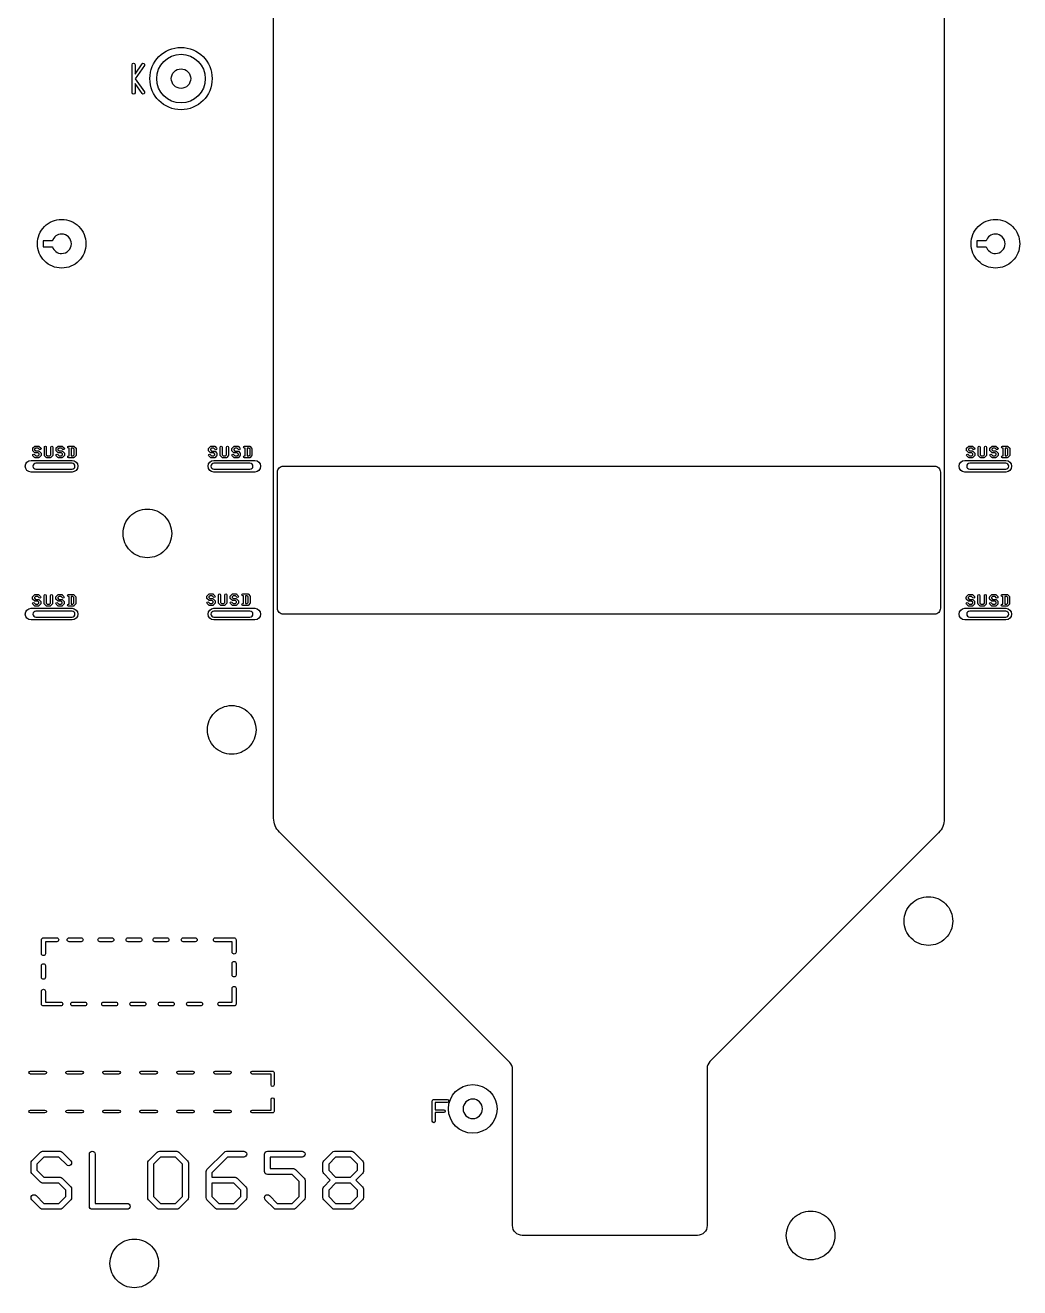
# Model space of a CAD drawing. Extents: x 2864 to 3941, y 2420 to 3182.
# Drawn here: x 3082.2 to 3133.3, y 2773.6 to 2838.5 of the extents above; entities that cross this region are included whole.
import ezdxf

# ---------------------------------------------------------------- set-up
doc = ezdxf.new("R2010")
doc.units = 0
doc.layers.add('susd-t_layer2', color=6, linetype='Continuous')
doc.layers.add('ttr1_panel_layer3', color=7, linetype='Continuous')

msp = doc.modelspace()

# ---------------------------------------------------------------- linework, layer by layer
at = {"layer": 'susd-t_layer2', "linetype": 'Continuous'}
msp.add_lwpolyline([(3095.12414, 2808.52681), (3095.12414, 2815.5268, -0.41422), (3095.42412, 2815.82677), (3128.89827, 2815.82677, -0.414221), (3129.19824, 2815.5268), (3129.19824, 2808.52681, -0.414221), (3128.89827, 2808.22684), (3095.42412, 2808.22684, -0.41422)], format="xyb", close=True, dxfattribs=at)
at = {"layer": 'ttr1_panel_layer3'}
for p, q in [((3084.47026, 2816.26367), (3084.38748, 2816.26367)), ((3093.50978, 2816.25847), (3093.427, 2816.25847)), ((3132.47026, 2816.26367), (3132.38748, 2816.26367)), ((3084.45916, 2808.63883), (3084.37638, 2808.63883)), ((3093.42117, 2808.67379), (3093.33839, 2808.67379)), ((3132.45916, 2808.63883), (3132.37638, 2808.63883))]:
    msp.add_line(p, q, dxfattribs=at)
at = {"layer": 'ttr1_panel_layer3', "linetype": 'Continuous'}
for points in [[(3094.92399, 2797.73867), (3094.92399, 2867.99786, -0.198849), (3095.21685, 2868.70474), (3105.97223, 2879.46012, 0.198916), (3106.26509, 2880.16726), (3106.26509, 2894.68031, -0.414068), (3106.76522, 2895.18018), (3117.56022, 2895.18018, -0.414218), (3118.06009, 2894.68031), (3118.06009, 2880.16726, 0.198916), (3118.35295, 2879.46012), (3129.10528, 2868.70779, -0.198916), (3129.39814, 2868.00066), (3129.39814, 2797.70082, -0.198917), (3129.10528, 2796.99369), (3117.35103, 2785.23943, 0.198625), (3117.20487, 2784.88627), (3117.20487, 2776.80551, -0.414364), (3116.70474, 2776.30539), (3107.70476, 2776.30539, -0.414217), (3107.20489, 2776.80551), (3107.20489, 2784.83648, 0.198853), (3107.05843, 2785.18996), (3095.21685, 2797.03153, -0.198917)], [(3089.66107, 2835.74278, -0.414217), (3090.16107, 2836.24278, -0.414217), (3090.66107, 2835.74278, -0.414217), (3090.16107, 2835.24278, -0.414217)], [(3082.77663, 2827.25683, -0.414215), (3084.02663, 2828.50683, -0.414215), (3085.27663, 2827.25683, -0.414215), (3084.02663, 2826.00683, -0.414215)], [(3130.77663, 2827.25683, -0.414215), (3132.02663, 2828.50683, -0.414215), (3133.27663, 2827.25683, -0.414215), (3132.02663, 2826.00683, -0.414215)], [(3083.07549, 2827.10683), (3083.54966, 2827.10683, 0.327544), (3084.02663, 2826.75683, 0.414217), (3084.52663, 2827.25683, 0.414217), (3084.02663, 2827.75683, 0.327542), (3083.54966, 2827.40683), (3083.07549, 2827.40683)], [(3131.07549, 2827.10683), (3131.54966, 2827.10683, 0.327544), (3132.02663, 2826.75683, 0.414217), (3132.52663, 2827.25683, 0.414217), (3132.02663, 2827.75683, 0.327542), (3131.54966, 2827.40683), (3131.07549, 2827.40683)], [(3082.53748, 2816.6448), (3082.53748, 2816.72758, -0.200121), (3082.55228, 2816.76309), (3082.63475, 2816.84556, -0.200121), (3082.67026, 2816.86036), (3082.83582, 2816.86036, -0.200121), (3082.87133, 2816.84556), (3082.95396, 2816.76294, -1), (3082.88325, 2816.69223), (3082.81511, 2816.76036), (3082.69097, 2816.76036), (3082.63748, 2816.70687), (3082.63748, 2816.66551), (3082.69097, 2816.61202), (3082.83582, 2816.61202, -0.200121), (3082.87133, 2816.59722), (3082.9538, 2816.51475, -0.200121), (3082.9686, 2816.47924), (3082.9686, 2816.39645, -0.200121), (3082.9538, 2816.36094), (3082.87133, 2816.27847, -0.200121), (3082.83582, 2816.26367), (3082.67026, 2816.26367, -0.200121), (3082.63475, 2816.27847), (3082.55212, 2816.3611, -1), (3082.62283, 2816.43181), (3082.69097, 2816.36367), (3082.81511, 2816.36367), (3082.8686, 2816.41716), (3082.8686, 2816.45853), (3082.81511, 2816.51202), (3082.67026, 2816.51202, -0.200121), (3082.63475, 2816.52682), (3082.55228, 2816.60929, -0.200121)], [(3083.13748, 2816.39645), (3083.13748, 2816.81036, -1), (3083.23748, 2816.81036), (3083.23748, 2816.41716), (3083.29097, 2816.36367), (3083.41511, 2816.36367), (3083.4686, 2816.41716), (3083.4686, 2816.81036, -1), (3083.5686, 2816.81036), (3083.5686, 2816.39645, -0.200121), (3083.5538, 2816.36094), (3083.47133, 2816.27847, -0.200121), (3083.43582, 2816.26367), (3083.27026, 2816.26367, -0.200121), (3083.23475, 2816.27847), (3083.15228, 2816.36094, -0.200121)], [(3083.73748, 2816.6448), (3083.73748, 2816.72758, -0.200121), (3083.75228, 2816.76309), (3083.83475, 2816.84556, -0.200121), (3083.87026, 2816.86036), (3084.03582, 2816.86036, -0.200121), (3084.07133, 2816.84556), (3084.15396, 2816.76294, -1), (3084.08325, 2816.69223), (3084.01511, 2816.76036), (3083.89097, 2816.76036), (3083.83748, 2816.70687), (3083.83748, 2816.66551), (3083.89097, 2816.61202), (3084.03582, 2816.61202, -0.200121), (3084.07133, 2816.59722), (3084.1538, 2816.51475, -0.200121), (3084.1686, 2816.47924), (3084.1686, 2816.39645, -0.200121), (3084.1538, 2816.36094), (3084.07133, 2816.27847, -0.200121), (3084.03582, 2816.26367), (3083.87026, 2816.26367, -0.200121), (3083.83475, 2816.27847), (3083.75212, 2816.3611, -1), (3083.82283, 2816.43181), (3083.89097, 2816.36367), (3084.01511, 2816.36367), (3084.0686, 2816.41716), (3084.0686, 2816.45853), (3084.01511, 2816.51202), (3083.87026, 2816.51202, -0.200121), (3083.83475, 2816.52682), (3083.75228, 2816.60929, -0.200121)], [(3091.577, 2816.63959), (3091.577, 2816.72237, -0.200121), (3091.5918, 2816.75788), (3091.67427, 2816.84035, -0.200121), (3091.70978, 2816.85515), (3091.87534, 2816.85515, -0.200121), (3091.91085, 2816.84035), (3091.99348, 2816.75773, -1), (3091.92277, 2816.68702), (3091.85463, 2816.75515), (3091.73049, 2816.75515), (3091.677, 2816.70166), (3091.677, 2816.6603), (3091.73049, 2816.60681), (3091.87534, 2816.60681, -0.200121), (3091.91085, 2816.59201), (3091.99332, 2816.50954, -0.200121), (3092.00812, 2816.47403), (3092.00812, 2816.39125, -0.200121), (3091.99332, 2816.35574), (3091.91085, 2816.27327, -0.200121), (3091.87534, 2816.25847), (3091.70978, 2816.25847, -0.200121), (3091.67427, 2816.27327), (3091.59164, 2816.35589, -1), (3091.66235, 2816.4266), (3091.73049, 2816.35847), (3091.85463, 2816.35847), (3091.90812, 2816.41196), (3091.90812, 2816.45332), (3091.85463, 2816.50681), (3091.70978, 2816.50681, -0.200121), (3091.67427, 2816.52161), (3091.5918, 2816.60408, -0.200121)], [(3092.177, 2816.39125), (3092.177, 2816.80515, -1), (3092.277, 2816.80515), (3092.277, 2816.41196), (3092.33049, 2816.35847), (3092.45463, 2816.35847), (3092.50812, 2816.41196), (3092.50812, 2816.80515, -1), (3092.60812, 2816.80515), (3092.60812, 2816.39125, -0.200121), (3092.59332, 2816.35574), (3092.51085, 2816.27327, -0.200121), (3092.47534, 2816.25847), (3092.30978, 2816.25847, -0.200121), (3092.27427, 2816.27327), (3092.1918, 2816.35574, -0.200121)], [(3092.777, 2816.63959), (3092.777, 2816.72237, -0.200121), (3092.7918, 2816.75788), (3092.87427, 2816.84035, -0.200121), (3092.90978, 2816.85515), (3093.07534, 2816.85515, -0.200121), (3093.11085, 2816.84035), (3093.19348, 2816.75773, -1), (3093.12277, 2816.68702), (3093.05463, 2816.75515), (3092.93049, 2816.75515), (3092.877, 2816.70166), (3092.877, 2816.6603), (3092.93049, 2816.60681), (3093.07534, 2816.60681, -0.200121), (3093.11085, 2816.59201), (3093.19332, 2816.50954, -0.200121), (3093.20812, 2816.47403), (3093.20812, 2816.39125, -0.200121), (3093.19332, 2816.35574), (3093.11085, 2816.27327, -0.200121), (3093.07534, 2816.25847), (3092.90978, 2816.25847, -0.200121), (3092.87427, 2816.27327), (3092.79164, 2816.35589, -1), (3092.86235, 2816.4266), (3092.93049, 2816.35847), (3093.05463, 2816.35847), (3093.10812, 2816.41196), (3093.10812, 2816.45332), (3093.05463, 2816.50681), (3092.90978, 2816.50681, -0.200121), (3092.87427, 2816.52161), (3092.7918, 2816.60408, -0.200121)], [(3130.53748, 2816.6448), (3130.53748, 2816.72758, -0.200121), (3130.55228, 2816.76309), (3130.63475, 2816.84556, -0.200121), (3130.67026, 2816.86036), (3130.83582, 2816.86036, -0.200121), (3130.87133, 2816.84556), (3130.95396, 2816.76294, -1), (3130.88325, 2816.69223), (3130.81511, 2816.76036), (3130.69097, 2816.76036), (3130.63748, 2816.70687), (3130.63748, 2816.66551), (3130.69097, 2816.61202), (3130.83582, 2816.61202, -0.200121), (3130.87133, 2816.59722), (3130.9538, 2816.51475, -0.200121), (3130.9686, 2816.47924), (3130.9686, 2816.39645, -0.200121), (3130.9538, 2816.36094), (3130.87133, 2816.27847, -0.200121), (3130.83582, 2816.26367), (3130.67026, 2816.26367, -0.200121), (3130.63475, 2816.27847), (3130.55212, 2816.3611, -1), (3130.62283, 2816.43181), (3130.69097, 2816.36367), (3130.81511, 2816.36367), (3130.8686, 2816.41716), (3130.8686, 2816.45853), (3130.81511, 2816.51202), (3130.67026, 2816.51202, -0.200121), (3130.63475, 2816.52682), (3130.55228, 2816.60929, -0.200121)], [(3131.13748, 2816.39645), (3131.13748, 2816.81036, -1), (3131.23748, 2816.81036), (3131.23748, 2816.41716), (3131.29097, 2816.36367), (3131.41511, 2816.36367), (3131.4686, 2816.41716), (3131.4686, 2816.81036, -1), (3131.5686, 2816.81036), (3131.5686, 2816.39645, -0.200121), (3131.5538, 2816.36094), (3131.47133, 2816.27847, -0.200121), (3131.43582, 2816.26367), (3131.27026, 2816.26367, -0.200121), (3131.23475, 2816.27847), (3131.15228, 2816.36094, -0.200121)], [(3131.73748, 2816.6448), (3131.73748, 2816.72758, -0.200121), (3131.75228, 2816.76309), (3131.83475, 2816.84556, -0.200121), (3131.87026, 2816.86036), (3132.03582, 2816.86036, -0.200121), (3132.07133, 2816.84556), (3132.15396, 2816.76294, -1), (3132.08325, 2816.69223), (3132.01511, 2816.76036), (3131.89097, 2816.76036), (3131.83748, 2816.70687), (3131.83748, 2816.66551), (3131.89097, 2816.61202), (3132.03582, 2816.61202, -0.200121), (3132.07133, 2816.59722), (3132.1538, 2816.51475, -0.200121), (3132.1686, 2816.47924), (3132.1686, 2816.39645, -0.200121), (3132.1538, 2816.36094), (3132.07133, 2816.27847, -0.200121), (3132.03582, 2816.26367), (3131.87026, 2816.26367, -0.200121), (3131.83475, 2816.27847), (3131.75212, 2816.3611, -1), (3131.82283, 2816.43181), (3131.89097, 2816.36367), (3132.01511, 2816.36367), (3132.0686, 2816.41716), (3132.0686, 2816.45853), (3132.01511, 2816.51202), (3131.87026, 2816.51202, -0.200121), (3131.83475, 2816.52682), (3131.75228, 2816.60929, -0.200121)], [(3082.45421, 2815.52677, -1), (3082.45421, 2816.12677), (3084.5595, 2816.12677, -1), (3084.5595, 2815.52677)], [(3082.70204, 2815.67677), (3084.5595, 2815.67677, 1), (3084.5595, 2815.97677), (3082.70204, 2815.97677, 1)], [(3091.85001, 2815.52677, -1), (3091.85001, 2816.12677), (3093.9553, 2816.12677, -1), (3093.9553, 2815.52677)], [(3091.85001, 2815.67677), (3093.70747, 2815.67677, 1), (3093.70747, 2815.97677), (3091.85001, 2815.97677, 1)], [(3130.45421, 2815.52677, -1), (3130.45421, 2816.12677), (3132.5595, 2816.12677, -1), (3132.5595, 2815.52677)], [(3130.70204, 2815.67677), (3132.5595, 2815.67677, 1), (3132.5595, 2815.97677), (3130.70204, 2815.97677, 1)], [(3087.18199, 2812.37282, -0.414215), (3088.43199, 2813.62282, -0.414215), (3089.68199, 2812.37282, -0.414215), (3088.43199, 2811.12282, -0.414215)], [(3082.52638, 2809.01996), (3082.52638, 2809.10274, -0.200121), (3082.54118, 2809.13825), (3082.62365, 2809.22072, -0.200121), (3082.65916, 2809.23552), (3082.82472, 2809.23552, -0.200121), (3082.86023, 2809.22072), (3082.94286, 2809.1381, -1), (3082.87215, 2809.06739), (3082.80401, 2809.13552), (3082.67987, 2809.13552), (3082.62638, 2809.08203), (3082.62638, 2809.04067), (3082.67987, 2808.98718), (3082.82472, 2808.98718, -0.200121), (3082.86023, 2808.97238), (3082.9427, 2808.88991, -0.200121), (3082.9575, 2808.8544), (3082.9575, 2808.77161, -0.200121), (3082.9427, 2808.7361), (3082.86023, 2808.65363, -0.200121), (3082.82472, 2808.63883), (3082.65916, 2808.63883, -0.200121), (3082.62365, 2808.65363), (3082.54102, 2808.73626, -1), (3082.61173, 2808.80697), (3082.67987, 2808.73883), (3082.80401, 2808.73883), (3082.8575, 2808.79232), (3082.8575, 2808.83369), (3082.80401, 2808.88718), (3082.65916, 2808.88718, -0.200121), (3082.62365, 2808.90198), (3082.54118, 2808.98445, -0.200121)], [(3083.12638, 2808.77161), (3083.12638, 2809.18552, -1), (3083.22638, 2809.18552), (3083.22638, 2808.79232), (3083.27987, 2808.73883), (3083.40401, 2808.73883), (3083.4575, 2808.79232), (3083.4575, 2809.18552, -1), (3083.5575, 2809.18552), (3083.5575, 2808.77161, -0.200121), (3083.5427, 2808.7361), (3083.46023, 2808.65363, -0.200121), (3083.42472, 2808.63883), (3083.25916, 2808.63883, -0.200121), (3083.22365, 2808.65363), (3083.14118, 2808.7361, -0.200121)], [(3083.72638, 2809.01996), (3083.72638, 2809.10274, -0.200121), (3083.74118, 2809.13825), (3083.82365, 2809.22072, -0.200121), (3083.85916, 2809.23552), (3084.02472, 2809.23552, -0.200121), (3084.06023, 2809.22072), (3084.14286, 2809.1381, -1), (3084.07215, 2809.06739), (3084.00401, 2809.13552), (3083.87987, 2809.13552), (3083.82638, 2809.08203), (3083.82638, 2809.04067), (3083.87987, 2808.98718), (3084.02472, 2808.98718, -0.200121), (3084.06023, 2808.97238), (3084.1427, 2808.88991, -0.200121), (3084.1575, 2808.8544), (3084.1575, 2808.77161, -0.200121), (3084.1427, 2808.7361), (3084.06023, 2808.65363, -0.200121), (3084.02472, 2808.63883), (3083.85916, 2808.63883, -0.200121), (3083.82365, 2808.65363), (3083.74102, 2808.73626, -1), (3083.81173, 2808.80697), (3083.87987, 2808.73883), (3084.00401, 2808.73883), (3084.0575, 2808.79232), (3084.0575, 2808.83369), (3084.00401, 2808.88718), (3083.85916, 2808.88718, -0.200121), (3083.82365, 2808.90198), (3083.74118, 2808.98445, -0.200121)], [(3091.48839, 2809.05491), (3091.48839, 2809.1377, -0.200121), (3091.50319, 2809.17321), (3091.58566, 2809.25568, -0.200121), (3091.62117, 2809.27048), (3091.78674, 2809.27048, -0.200121), (3091.82225, 2809.25568), (3091.90487, 2809.17305, -1), (3091.83416, 2809.10234), (3091.76603, 2809.17048), (3091.64188, 2809.17048), (3091.58839, 2809.11699), (3091.58839, 2809.07562), (3091.64188, 2809.02213), (3091.78674, 2809.02213, -0.200121), (3091.82225, 2809.00733), (3091.90472, 2808.92486, -0.200121), (3091.91952, 2808.88935), (3091.91952, 2808.80657, -0.200121), (3091.90472, 2808.77106), (3091.82225, 2808.68859, -0.200121), (3091.78674, 2808.67379), (3091.62117, 2808.67379, -0.200121), (3091.58566, 2808.68859), (3091.50304, 2808.77121, -1), (3091.57375, 2808.84192), (3091.64188, 2808.77379), (3091.76603, 2808.77379), (3091.81952, 2808.82728), (3091.81952, 2808.86864), (3091.76603, 2808.92213), (3091.62117, 2808.92213, -0.200121), (3091.58566, 2808.93693), (3091.50319, 2809.0194, -0.200121)], [(3092.08839, 2808.80657), (3092.08839, 2809.22048, -1), (3092.18839, 2809.22048), (3092.18839, 2808.82728), (3092.24188, 2808.77379), (3092.36603, 2808.77379), (3092.41952, 2808.82728), (3092.41952, 2809.22048, -1), (3092.51952, 2809.22048), (3092.51952, 2808.80657, -0.200121), (3092.50472, 2808.77106), (3092.42225, 2808.68859, -0.200121), (3092.38674, 2808.67379), (3092.22117, 2808.67379, -0.200121), (3092.18566, 2808.68859), (3092.10319, 2808.77106, -0.200121)], [(3092.68839, 2809.05491), (3092.68839, 2809.1377, -0.200121), (3092.70319, 2809.17321), (3092.78566, 2809.25568, -0.200121), (3092.82117, 2809.27048), (3092.98674, 2809.27048, -0.200121), (3093.02225, 2809.25568), (3093.10487, 2809.17305, -1), (3093.03416, 2809.10234), (3092.96603, 2809.17048), (3092.84188, 2809.17048), (3092.78839, 2809.11699), (3092.78839, 2809.07562), (3092.84188, 2809.02213), (3092.98674, 2809.02213, -0.200121), (3093.02225, 2809.00733), (3093.10472, 2808.92486, -0.200121), (3093.11952, 2808.88935), (3093.11952, 2808.80657, -0.200121), (3093.10472, 2808.77106), (3093.02225, 2808.68859, -0.200121), (3092.98674, 2808.67379), (3092.82117, 2808.67379, -0.200121), (3092.78566, 2808.68859), (3092.70304, 2808.77121, -1), (3092.77375, 2808.84192), (3092.84188, 2808.77379), (3092.96603, 2808.77379), (3093.01952, 2808.82728), (3093.01952, 2808.86864), (3092.96603, 2808.92213), (3092.82117, 2808.92213, -0.200121), (3092.78566, 2808.93693), (3092.70319, 2809.0194, -0.200121)], [(3130.52638, 2809.01996), (3130.52638, 2809.10274, -0.200121), (3130.54118, 2809.13825), (3130.62365, 2809.22072, -0.200121), (3130.65916, 2809.23552), (3130.82472, 2809.23552, -0.200121), (3130.86023, 2809.22072), (3130.94286, 2809.1381, -1), (3130.87215, 2809.06739), (3130.80401, 2809.13552), (3130.67987, 2809.13552), (3130.62638, 2809.08203), (3130.62638, 2809.04067), (3130.67987, 2808.98718), (3130.82472, 2808.98718, -0.200121), (3130.86023, 2808.97238), (3130.9427, 2808.88991, -0.200121), (3130.9575, 2808.8544), (3130.9575, 2808.77161, -0.200121), (3130.9427, 2808.7361), (3130.86023, 2808.65363, -0.200121), (3130.82472, 2808.63883), (3130.65916, 2808.63883, -0.200121), (3130.62365, 2808.65363), (3130.54102, 2808.73626, -1), (3130.61173, 2808.80697), (3130.67987, 2808.73883), (3130.80401, 2808.73883), (3130.8575, 2808.79232), (3130.8575, 2808.83369), (3130.80401, 2808.88718), (3130.65916, 2808.88718, -0.200121), (3130.62365, 2808.90198), (3130.54118, 2808.98445, -0.200121)], [(3131.12638, 2808.77161), (3131.12638, 2809.18552, -1), (3131.22638, 2809.18552), (3131.22638, 2808.79232), (3131.27987, 2808.73883), (3131.40401, 2808.73883), (3131.4575, 2808.79232), (3131.4575, 2809.18552, -1), (3131.5575, 2809.18552), (3131.5575, 2808.77161, -0.200121), (3131.5427, 2808.7361), (3131.46023, 2808.65363, -0.200121), (3131.42472, 2808.63883), (3131.25916, 2808.63883, -0.200121), (3131.22365, 2808.65363), (3131.14118, 2808.7361, -0.200121)], [(3131.72638, 2809.01996), (3131.72638, 2809.10274, -0.200121), (3131.74118, 2809.13825), (3131.82365, 2809.22072, -0.200121), (3131.85916, 2809.23552), (3132.02472, 2809.23552, -0.200121), (3132.06023, 2809.22072), (3132.14286, 2809.1381, -1), (3132.07215, 2809.06739), (3132.00401, 2809.13552), (3131.87987, 2809.13552), (3131.82638, 2809.08203), (3131.82638, 2809.04067), (3131.87987, 2808.98718), (3132.02472, 2808.98718, -0.200121), (3132.06023, 2808.97238), (3132.1427, 2808.88991, -0.200121), (3132.1575, 2808.8544), (3132.1575, 2808.77161, -0.200121), (3132.1427, 2808.7361), (3132.06023, 2808.65363, -0.200121), (3132.02472, 2808.63883), (3131.85916, 2808.63883, -0.200121), (3131.82365, 2808.65363), (3131.74102, 2808.73626, -1), (3131.81173, 2808.80697), (3131.87987, 2808.73883), (3132.00401, 2808.73883), (3132.0575, 2808.79232), (3132.0575, 2808.83369), (3132.00401, 2808.88718), (3131.85916, 2808.88718, -0.200121), (3131.82365, 2808.90198), (3131.74118, 2808.98445, -0.200121)], [(3082.45421, 2807.92684, -1), (3082.45421, 2808.52684), (3084.5595, 2808.52684, -1), (3084.5595, 2807.92684)], [(3082.70204, 2808.07684), (3084.5595, 2808.07684, 1), (3084.5595, 2808.37684), (3082.70204, 2808.37684, 1)], [(3091.85001, 2807.92684, -1), (3091.85001, 2808.52684), (3093.9553, 2808.52684, -1), (3093.9553, 2807.92684)], [(3091.85001, 2808.07684), (3093.70747, 2808.07684, 1), (3093.70747, 2808.37684), (3091.85001, 2808.37684, 1)], [(3130.45421, 2807.92684, -1), (3130.45421, 2808.52684), (3132.5595, 2808.52684, -1), (3132.5595, 2807.92684)], [(3130.70204, 2808.07684), (3132.5595, 2808.07684, 1), (3132.5595, 2808.37684), (3130.70204, 2808.37684, 1)], [(3091.51817, 2802.28006, -0.414215), (3092.76817, 2803.53006, -0.414215), (3094.01817, 2802.28006, -0.414215), (3092.76817, 2801.03006, -0.414215)], [(3127.33262, 2792.45455, -0.414215), (3128.58262, 2793.70455, -0.414215), (3129.83262, 2792.45455, -0.414215), (3128.58262, 2791.20455, -0.414215)], [(3082.99036, 2790.77888), (3082.99036, 2791.49522, -0.414228), (3083.09036, 2791.59522), (3083.77843, 2791.59522, -1), (3083.77843, 2791.39522), (3083.19036, 2791.39522), (3083.19036, 2790.77888, -1)], [(3084.40859, 2791.39522, -1), (3084.40859, 2791.59522), (3085.02659, 2791.59522, -1), (3085.02659, 2791.39522)], [(3085.99087, 2791.39522, -1), (3085.99087, 2791.59522), (3086.60887, 2791.59522, -1), (3086.60887, 2791.39522)], [(3087.43797, 2791.39522, -1), (3087.43797, 2791.59522), (3088.05597, 2791.59522, -1), (3088.05597, 2791.39522)], [(3088.82269, 2791.39522, -1), (3088.82269, 2791.59522), (3089.44069, 2791.59522, -1), (3089.44069, 2791.39522)], [(3090.27669, 2791.39522, -1), (3090.27669, 2791.59522), (3090.89469, 2791.59522, -1), (3090.89469, 2791.39522)], [(3091.92479, 2791.39522, -1), (3091.92479, 2791.59522), (3092.89036, 2791.59522, -0.414228), (3092.99036, 2791.49522), (3092.99036, 2790.85972, -1), (3092.79036, 2790.85972), (3092.79036, 2791.39522)], [(3082.99036, 2789.56723), (3082.99036, 2790.16723, -1), (3083.19036, 2790.16723), (3083.19036, 2789.56723, -1)], [(3092.79036, 2789.68357), (3092.79036, 2790.28357, -1), (3092.99036, 2790.28357), (3092.99036, 2789.68357, -1)], [(3082.99036, 2788.19522), (3082.99036, 2788.85495, -1), (3083.19036, 2788.85495), (3083.19036, 2788.29522), (3083.97826, 2788.29522, -1), (3083.97826, 2788.09522), (3083.09036, 2788.09522, -0.414228)], [(3092.15792, 2788.09522, -1), (3092.15792, 2788.29522), (3092.79036, 2788.29522), (3092.79036, 2789.00046, -1), (3092.99036, 2789.00046), (3092.99036, 2788.19522, -0.414228), (3092.89036, 2788.09522)], [(3084.59558, 2788.09522, -1), (3084.59558, 2788.29522), (3085.21358, 2788.29522, -1), (3085.21358, 2788.09522)], [(3086.18659, 2788.09522, -1), (3086.18659, 2788.29522), (3086.80459, 2788.29522, -1), (3086.80459, 2788.09522)], [(3087.63638, 2788.09522, -1), (3087.63638, 2788.29522), (3088.25438, 2788.29522, -1), (3088.25438, 2788.09522)], [(3089.09493, 2788.09522, -1), (3089.09493, 2788.29522), (3089.71293, 2788.29522, -1), (3089.71293, 2788.09522)], [(3090.54893, 2788.09522, -1), (3090.54893, 2788.29522), (3091.16693, 2788.29522, -1), (3091.16693, 2788.09522)], [(3082.41963, 2784.5949, -1), (3082.41963, 2784.7449), (3083.16963, 2784.7449, -1), (3083.16963, 2784.5949)], [(3084.31963, 2784.5949, -1), (3084.31963, 2784.7449), (3085.06963, 2784.7449, -1), (3085.06963, 2784.5949)], [(3086.21963, 2784.5949, -1), (3086.21963, 2784.7449), (3086.96963, 2784.7449, -1), (3086.96963, 2784.5949)], [(3088.11963, 2784.5949, -1), (3088.11963, 2784.7449), (3088.86963, 2784.7449, -1), (3088.86963, 2784.5949)], [(3090.01963, 2784.5949, -1), (3090.01963, 2784.7449), (3090.76963, 2784.7449, -1), (3090.76963, 2784.5949)], [(3091.91963, 2784.5949, -1), (3091.91963, 2784.7449), (3092.66963, 2784.7449, -1), (3092.66963, 2784.5949)], [(3093.81963, 2784.5949, -1), (3093.81963, 2784.7449), (3094.86991, 2784.7449, -0.414526), (3094.94495, 2784.66986), (3094.94463, 2784.03374, -1), (3094.79463, 2784.03381), (3094.79491, 2784.5949)], [(3093.81963, 2782.5949, -1), (3093.81963, 2782.7449), (3094.79495, 2782.7449), (3094.79495, 2783.30708, -1), (3094.94495, 2783.30708), (3094.94495, 2782.6699, -0.414241), (3094.86995, 2782.5949)], [(3103.0766, 2782.16879), (3103.0766, 2782.69031), (3103.0766, 2783.21184, -0.414241), (3103.1516, 2783.28684), (3103.84697, 2783.28684, -1), (3103.84697, 2783.13684), (3103.2266, 2783.13684), (3103.2266, 2782.76531), (3103.67312, 2782.76531, -1), (3103.67312, 2782.61531), (3103.2266, 2782.61531), (3103.2266, 2782.16879, -1)], [(3104.65865, 2782.80735, 0.414217), (3105.15865, 2782.30735, 0.414217), (3105.65865, 2782.80735, 0.414217), (3105.15865, 2783.30735, 0.414217)], [(3082.41963, 2782.5949, -1), (3082.41963, 2782.7449), (3083.16963, 2782.7449, -1), (3083.16963, 2782.5949)], [(3084.31963, 2782.5949, -1), (3084.31963, 2782.7449), (3085.06963, 2782.7449, -1), (3085.06963, 2782.5949)], [(3086.21963, 2782.5949, -1), (3086.21963, 2782.7449), (3086.96963, 2782.7449, -1), (3086.96963, 2782.5949)], [(3088.11963, 2782.5949, -1), (3088.11963, 2782.7449), (3088.86963, 2782.7449, -1), (3088.86963, 2782.5949)], [(3090.01963, 2782.5949, -1), (3090.01963, 2782.7449), (3090.76963, 2782.7449, -1), (3090.76963, 2782.5949)], [(3091.91963, 2782.5949, -1), (3091.91963, 2782.7449), (3092.66963, 2782.7449, -1), (3092.66963, 2782.5949)], [(3082.4519, 2779.58759), (3082.4519, 2780.03461, -0.200073), (3082.4963, 2780.14114), (3082.94239, 2780.58723, -0.200073), (3083.04892, 2780.63163), (3083.94296, 2780.63163, -0.200073), (3084.04949, 2780.58723), (3084.49604, 2780.14068, -1), (3084.28391, 2779.92855), (3083.88083, 2780.33163), (3083.11105, 2780.33163), (3082.7519, 2779.97248), (3082.7519, 2779.64972), (3083.11105, 2779.29057), (3083.94296, 2779.29057, -0.200073), (3084.04949, 2779.24617), (3084.49558, 2778.80008, -0.200073), (3084.53998, 2778.69355), (3084.53998, 2778.24653, -0.200073), (3084.49558, 2778.14), (3084.04949, 2777.69391, -0.200073), (3083.94296, 2777.64951), (3083.04892, 2777.64951, -0.200073), (3082.94239, 2777.69391), (3082.49583, 2778.14047, -1), (3082.70796, 2778.3526), (3083.11105, 2777.94951), (3083.88083, 2777.94951), (3084.23998, 2778.30866), (3084.23998, 2778.63142), (3083.88083, 2778.99057), (3083.04892, 2778.99057, -0.200073), (3082.94239, 2779.03497), (3082.4963, 2779.48106, -0.200073)], [(3085.4519, 2777.79951), (3085.4519, 2780.48163, -1), (3085.7519, 2780.48163), (3085.7519, 2777.94951), (3087.38998, 2777.94951, -1), (3087.38998, 2777.64951), (3085.6019, 2777.64951, -0.414224)], [(3088.4519, 2778.24653), (3088.4519, 2780.03461, -0.200073), (3088.4963, 2780.14114), (3088.94239, 2780.58723, -0.200073), (3089.04892, 2780.63163), (3089.94296, 2780.63163, -0.200073), (3090.04949, 2780.58723), (3090.49558, 2780.14114, -0.200073), (3090.53998, 2780.03461), (3090.53998, 2778.24653, -0.200073), (3090.49558, 2778.14), (3090.04949, 2777.69391, -0.200073), (3089.94296, 2777.64951), (3089.04892, 2777.64951, -0.200073), (3088.94239, 2777.69391), (3088.4963, 2778.14, -0.200073)], [(3091.4519, 2778.24653), (3091.4519, 2779.14057), (3091.4519, 2779.58759, -0.200073), (3091.4963, 2779.69412), (3092.38941, 2780.58723, -0.200073), (3092.49594, 2780.63163), (3093.38998, 2780.63163, -1), (3093.38998, 2780.33163), (3092.55807, 2780.33163), (3091.7519, 2779.52546), (3091.7519, 2779.29057), (3092.94296, 2779.29057, -0.200073), (3093.04949, 2779.24617), (3093.49558, 2778.80008, -0.200073), (3093.53998, 2778.69355), (3093.53998, 2778.24653, -0.200073), (3093.49558, 2778.14), (3093.04949, 2777.69391, -0.200073), (3092.94296, 2777.64951), (3092.04892, 2777.64951, -0.200073), (3091.94239, 2777.69391), (3091.4963, 2778.14, -0.200073)], [(3094.4519, 2779.58759), (3094.4519, 2780.48163, -0.414224), (3094.6019, 2780.63163), (3096.38998, 2780.63163, -1), (3096.38998, 2780.33163), (3094.7519, 2780.33163), (3094.7519, 2779.73759), (3095.94296, 2779.73759, -0.200073), (3096.04949, 2779.69319), (3096.49558, 2779.2471, -0.200073), (3096.53998, 2779.14057), (3096.53998, 2778.24653, -0.200073), (3096.49558, 2778.14), (3096.04949, 2777.69391, -0.200073), (3095.94296, 2777.64951), (3095.04892, 2777.64951, -0.200073), (3094.94239, 2777.69391), (3094.49583, 2778.14047, -1), (3094.70796, 2778.3526), (3095.11105, 2777.94951), (3095.88083, 2777.94951), (3096.23998, 2778.30866), (3096.23998, 2779.07844), (3095.88083, 2779.43759), (3094.6019, 2779.43759, -0.414224)], [(3097.4519, 2778.24653), (3097.4519, 2778.69355, -0.200073), (3097.4963, 2778.80008), (3097.83679, 2779.14057), (3097.4963, 2779.48106, -0.200073), (3097.4519, 2779.58759), (3097.4519, 2780.03461, -0.200073), (3097.4963, 2780.14114), (3097.94239, 2780.58723, -0.200073), (3098.04892, 2780.63163), (3098.94296, 2780.63163, -0.200073), (3099.04949, 2780.58723), (3099.49558, 2780.14114, -0.200073), (3099.53998, 2780.03461), (3099.53998, 2779.58759, -0.200073), (3099.49558, 2779.48106), (3099.15509, 2779.14057), (3099.49558, 2778.80008, -0.200073), (3099.53998, 2778.69355), (3099.53998, 2778.24653, -0.200073), (3099.49558, 2778.14), (3099.04949, 2777.69391, -0.200073), (3098.94296, 2777.64951), (3098.04892, 2777.64951, -0.200073), (3097.94239, 2777.69391), (3097.4963, 2778.14, -0.200073)], [(3121.27523, 2776.30151, -0.414215), (3122.52523, 2777.55151, -0.414215), (3123.77523, 2776.30151, -0.414215), (3122.52523, 2775.05151, -0.414215)], [(3086.51, 2774.86543, -0.414215), (3087.76, 2776.11543, -0.414215), (3089.01, 2774.86543, -0.414215), (3087.76, 2773.61543, -0.414215)]]:
    msp.add_lwpolyline(points, format="xyb", close=True, dxfattribs=at)
for points in [[(3087.64704, 2835.0173), (3087.64704, 2836.4577, -1), (3087.79704, 2836.4577), (3087.79704, 2835.97835)], [(3087.79704, 2835.97835), (3088.15699, 2836.50028, -1), (3088.28047, 2836.41512), (3087.81315, 2835.7375), (3088.28047, 2835.05988, -1), (3088.15699, 2834.97472), (3087.79704, 2835.49664)], [(3087.79704, 2835.49664), (3087.79704, 2835.0173, -1), (3087.64704, 2835.0173)], [(3084.38748, 2816.26367, -1), (3084.38748, 2816.36367), (3084.42026, 2816.36367), (3084.42026, 2816.76036), (3084.38748, 2816.76036, -1), (3084.38748, 2816.86036), (3084.47026, 2816.86036), (3084.63582, 2816.86036, -0.200121), (3084.67133, 2816.84556), (3084.7538, 2816.76309, -0.200121), (3084.7686, 2816.72758), (3084.7686, 2816.39645, -0.200121), (3084.7538, 2816.36094), (3084.67133, 2816.27847, -0.200121), (3084.63582, 2816.26367), (3084.47026, 2816.26367)], [(3093.427, 2816.25847, -1), (3093.427, 2816.35847), (3093.45978, 2816.35847), (3093.45978, 2816.75515), (3093.427, 2816.75515, -1), (3093.427, 2816.85515), (3093.50978, 2816.85515), (3093.67534, 2816.85515, -0.200121), (3093.71085, 2816.84035), (3093.79332, 2816.75788, -0.200121), (3093.80812, 2816.72237), (3093.80812, 2816.39125, -0.200121), (3093.79332, 2816.35574), (3093.71085, 2816.27327, -0.200121), (3093.67534, 2816.25847), (3093.50978, 2816.25847)], [(3132.38748, 2816.26367, -1), (3132.38748, 2816.36367), (3132.42026, 2816.36367), (3132.42026, 2816.76036), (3132.38748, 2816.76036, -1), (3132.38748, 2816.86036), (3132.47026, 2816.86036), (3132.63582, 2816.86036, -0.200121), (3132.67133, 2816.84556), (3132.7538, 2816.76309, -0.200121), (3132.7686, 2816.72758), (3132.7686, 2816.39645, -0.200121), (3132.7538, 2816.36094), (3132.67133, 2816.27847, -0.200121), (3132.63582, 2816.26367), (3132.47026, 2816.26367)], [(3084.37638, 2808.63883, -1), (3084.37638, 2808.73883), (3084.40916, 2808.73883), (3084.40916, 2809.13552), (3084.37638, 2809.13552, -1), (3084.37638, 2809.23552), (3084.45916, 2809.23552), (3084.62472, 2809.23552, -0.200121), (3084.66023, 2809.22072), (3084.7427, 2809.13825, -0.200121), (3084.7575, 2809.10274), (3084.7575, 2808.77161, -0.200121), (3084.7427, 2808.7361), (3084.66023, 2808.65363, -0.200121), (3084.62472, 2808.63883), (3084.45916, 2808.63883)], [(3093.33839, 2808.67379, -1), (3093.33839, 2808.77379), (3093.37117, 2808.77379), (3093.37117, 2809.17048), (3093.33839, 2809.17048, -1), (3093.33839, 2809.27048), (3093.42117, 2809.27048), (3093.58674, 2809.27048, -0.200121), (3093.62225, 2809.25568), (3093.70472, 2809.17321, -0.200121), (3093.71952, 2809.1377), (3093.71952, 2808.80657, -0.200121), (3093.70472, 2808.77106), (3093.62225, 2808.68859, -0.200121), (3093.58674, 2808.67379), (3093.42117, 2808.67379)], [(3132.37638, 2808.63883, -1), (3132.37638, 2808.73883), (3132.40916, 2808.73883), (3132.40916, 2809.13552), (3132.37638, 2809.13552, -1), (3132.37638, 2809.23552), (3132.45916, 2809.23552), (3132.62472, 2809.23552, -0.200121), (3132.66023, 2809.22072), (3132.7427, 2809.13825, -0.200121), (3132.7575, 2809.10274), (3132.7575, 2808.77161, -0.200121), (3132.7427, 2808.7361), (3132.66023, 2808.65363, -0.200121), (3132.62472, 2808.63883), (3132.45916, 2808.63883)]]:
    msp.add_lwpolyline(points, format="xyb", dxfattribs=at)
for points in [[(3084.52026, 2816.36367), (3084.61511, 2816.36367), (3084.6686, 2816.41716), (3084.6686, 2816.70687), (3084.61511, 2816.76036), (3084.52026, 2816.76036)], [(3093.55978, 2816.35847), (3093.65463, 2816.35847), (3093.70812, 2816.41196), (3093.70812, 2816.70166), (3093.65463, 2816.75515), (3093.55978, 2816.75515)], [(3132.52026, 2816.36367), (3132.61511, 2816.36367), (3132.6686, 2816.41716), (3132.6686, 2816.70687), (3132.61511, 2816.76036), (3132.52026, 2816.76036)], [(3084.50916, 2808.73883), (3084.60401, 2808.73883), (3084.6575, 2808.79232), (3084.6575, 2809.08203), (3084.60401, 2809.13552), (3084.50916, 2809.13552)], [(3093.47117, 2808.77379), (3093.56603, 2808.77379), (3093.61952, 2808.82728), (3093.61952, 2809.11699), (3093.56603, 2809.17048), (3093.47117, 2809.17048)], [(3132.50916, 2808.73883), (3132.60401, 2808.73883), (3132.6575, 2808.79232), (3132.6575, 2809.08203), (3132.60401, 2809.13552), (3132.50916, 2809.13552)], [(3088.7519, 2778.30866), (3089.11105, 2777.94951), (3089.88083, 2777.94951), (3090.23998, 2778.30866), (3090.23998, 2779.97248), (3089.88083, 2780.33163), (3089.11105, 2780.33163), (3088.7519, 2779.97248)], [(3097.7519, 2779.64972), (3098.11105, 2779.29057), (3098.88083, 2779.29057), (3099.23998, 2779.64972), (3099.23998, 2779.97248), (3098.88083, 2780.33163), (3098.11105, 2780.33163), (3097.7519, 2779.97248)], [(3091.7519, 2778.30866), (3092.11105, 2777.94951), (3092.88083, 2777.94951), (3093.23998, 2778.30866), (3093.23998, 2778.63142), (3092.88083, 2778.99057), (3091.7519, 2778.99057)], [(3097.7519, 2778.30866), (3098.11105, 2777.94951), (3098.88083, 2777.94951), (3099.23998, 2778.30866), (3099.23998, 2778.63142), (3098.88083, 2778.99057), (3098.11105, 2778.99057), (3097.7519, 2778.63142)]]:
    msp.add_lwpolyline(points, close=True, dxfattribs=at)
at = {"layer": 'ttr1_panel_layer3'}
for centre, radius in [((3090.16107, 2835.74278), 1.6), ((3090.16107, 2835.74278), 1.25), ((3105.15865, 2782.80735), 1.25)]:
    msp.add_circle(centre, radius, dxfattribs=at)

doc.saveas('drawing.dxf')
